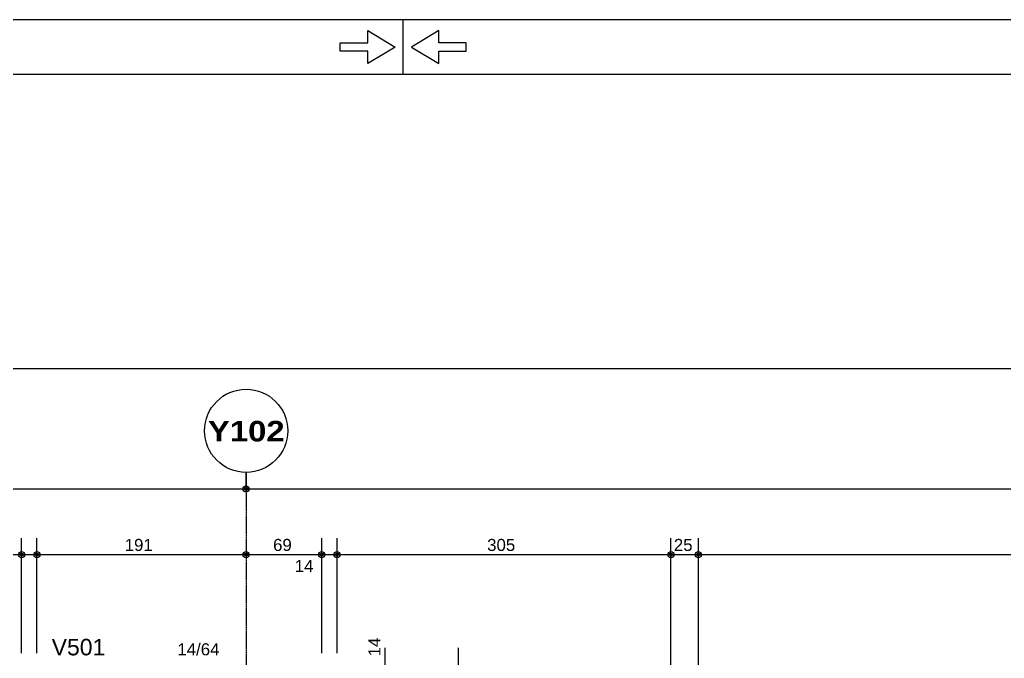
# Model space of a CAD drawing. Extents: x 0 to 7795, y 0 to 4205.
# Drawn here: x 1895 to 2794, y 3622 to 4205 of the extents above; entities that cross this region are included whole.
import ezdxf

# ---------------------------------------------------------------- set-up
doc = ezdxf.new("R2010")
doc.units = 0
doc.header["$MEASUREMENT"] = 0
doc.linetypes.add('ESTILO_TQS_0007', pattern=[2.1, 1.5, -0.2, 0.2, -0.2])
for name, color, linetype in [('MTH-179', 1, 'CONTINUOUS'), ('MTH-230', 1, 'CONTINUOUS'), ('MTH-COTAS7', 31, 'CONTINUOUS'), ('MTH-DIM-VIGA', 3, 'CONTINUOUS'), ('MTH-EIXO-214', 4, 'CONTINUOUS'), ('MTH-MARGEM', 5, 'CONTINUOUS'), ('MTH-SIMB_COTA', 3, 'CONTINUOUS'), ('MTH-TIT1-VIGA', 5, 'CONTINUOUS'), ('MTH-TXT-NEGRITO', 5, 'CONTINUOUS')]:
    doc.layers.add(name, color=color, linetype=linetype)
doc.styles.add('TQS_ARIAL', font='arial.ttf')
doc.styles.add('TQS_ARIAL_BLACK', font='ariblk.ttf')

msp = doc.modelspace()

# ---------------------------------------------------------------- linework, layer by layer
at = {"layer": 'MTH-179', "linetype": 'Continuous'}
for p, q in [((7795.004008, 4204.998269), (0.004008, 4204.998269)), ((2245.004008, 4154.998269), (2245.004008, 4204.998269))]:
    msp.add_line(p, q, dxfattribs=at)
for points in [[(2237.503275, 4179.998269), (2212.503275, 4164.998269), (2212.503275, 4176.248269), (2187.503275, 4176.248269), (2187.503275, 4183.748269), (2212.503275, 4183.748269), (2212.503275, 4194.998269), (2237.503275, 4179.998269)], [(2252.503275, 4179.998269), (2277.503275, 4164.998269), (2277.503275, 4176.248269), (2302.503275, 4176.248269), (2302.503275, 4183.748269), (2277.503275, 4183.748269), (2277.503275, 4194.998269), (2252.503275, 4179.998269)]]:
    msp.add_lwpolyline(points, dxfattribs=at)
at = {"layer": 'MTH-230', "linetype": 'Continuous'}
msp.add_circle((2101.511366, 3829.636556), 38, dxfattribs=at)
at = {"layer": 'MTH-COTAS7', "linetype": 'Continuous'}
for p, q in [((561.511366, 3886.665182), (5343.511366, 3886.665182)), ((2101.511366, 3774.322629), (2101.511366, 3791.636556)), ((1133.511366, 3776.636556), (2116.511366, 3776.636556)), ((2086.511366, 3776.636556), (3818.511366, 3776.636556)), ((1896.511364, 3626.636556), (1896.511364, 3731.636556)), ((1896.511364, 3626.636556), (1896.511364, 3731.636556)), ((1910.511364, 3626.636556), (1910.511364, 3731.636556)), ((1910.511364, 3626.636556), (1910.511364, 3731.636556)), ((2170.511366, 3626.636556), (2170.511366, 3731.636556)), ((2170.511366, 3626.636556), (2170.511366, 3731.636556)), ((2184.511366, 3626.636556), (2184.511366, 3731.636556)), ((2184.511366, 3626.636556), (2184.511366, 3731.636556)), ((2489.511366, 3485.635501), (2489.511366, 3731.636556)), ((2489.511366, 3485.635501), (2489.511366, 3731.636556)), ((2514.511366, 3485.6355), (2514.511366, 3731.636556)), ((2514.511366, 3485.6355), (2514.511366, 3731.636556)), ((1715.511366, 3716.636556), (1911.511364, 3716.636556)), ((1881.511364, 3716.636556), (1925.511364, 3716.636556)), ((1895.511364, 3716.636556), (2116.511366, 3716.636556)), ((2086.511366, 3716.636556), (2185.511366, 3716.636556)), ((2155.511366, 3716.636556), (2199.511366, 3716.636556)), ((2169.511366, 3716.636556), (2504.511366, 3716.636556)), ((2474.511366, 3716.636556), (2529.511366, 3716.636556)), ((2499.511366, 3716.636556), (3405.511366, 3716.636556)), ((2228.474591, 3587.636556), (2228.474591, 3631.636556)), ((2295.587819, 3460.635501), (2295.587819, 3631.636556))]:
    msp.add_line(p, q, dxfattribs=at)
at = {"layer": 'MTH-EIXO-214', "linetype": 'ESTILO_TQS_0007'}
msp.add_line((2101.511366, 3791.636556), (2101.511366, 1718.135501), dxfattribs=at)
at = {"layer": 'MTH-MARGEM', "linetype": 'Continuous'}
msp.add_line((7745.004008, 4154.998269), (175.004008, 4154.998269), dxfattribs=at)
at = {"layer": 'MTH-SIMB_COTA', "linetype": 'Continuous'}
for centre, radius in [((2101.511366, 3776.636556), 2.8), ((2101.511366, 3776.636556), 2.8), ((2101.511366, 3776.636556), 1.4), ((2101.511366, 3776.636556), 1.4), ((1896.511364, 3716.636556), 2.8), ((1896.511364, 3716.636556), 2.8), ((1896.511364, 3716.636556), 1.4), ((1896.511364, 3716.636556), 1.4), ((1910.511364, 3716.636556), 2.8), ((1910.511364, 3716.636556), 2.8), ((1910.511364, 3716.636556), 1.4), ((1910.511364, 3716.636556), 1.4), ((2101.511366, 3716.636556), 2.8), ((2101.511366, 3716.636556), 2.8), ((2101.511366, 3716.636556), 1.4), ((2101.511366, 3716.636556), 1.4), ((2170.511366, 3716.636556), 2.8), ((2170.511366, 3716.636556), 2.8), ((2170.511366, 3716.636556), 1.4), ((2170.511366, 3716.636556), 1.4), ((2184.511366, 3716.636556), 2.8), ((2184.511366, 3716.636556), 2.8), ((2184.511366, 3716.636556), 1.4), ((2184.511366, 3716.636556), 1.4), ((2489.511366, 3716.636556), 2.8), ((2489.511366, 3716.636556), 2.8), ((2489.511366, 3716.636556), 1.4), ((2489.511366, 3716.636556), 1.4), ((2514.511366, 3716.636556), 2.8), ((2514.511366, 3716.636556), 2.8), ((2514.511366, 3716.636556), 1.4), ((2514.511366, 3716.636556), 1.4)]:
    msp.add_circle(centre, radius, dxfattribs=at)

# ---------------------------------------------------------------- texts
at = {"layer": 'MTH-COTAS7', "linetype": 'Continuous', "style": 'TQS_ARIAL'}
for s, p in [('191', (1990.611365, 3719.936556)), ('69', (2126.111366, 3719.936556)), ('305', (2321.611366, 3719.936556)), ('25', (2492.111366, 3719.936556)), ('14', (2145.910982, 3700.74355))]:
    msp.add_text(s, height=11, dxfattribs=at).set_placement(p)
msp.add_text('14', height=11, rotation=90, dxfattribs=at).set_placement((2224.209717, 3623.685016))
at = {"layer": 'MTH-DIM-VIGA', "linetype": 'Continuous', "style": 'TQS_ARIAL'}
msp.add_text('14/64', height=11, rotation=360, dxfattribs=at).set_placement((2038.712878, 3624.636556))
at = {"layer": 'MTH-TIT1-VIGA', "linetype": 'Continuous', "style": 'TQS_ARIAL'}
msp.add_text('V501', height=15, rotation=360, dxfattribs=at).set_placement((1923.957177, 3624.636556))
at = {"layer": 'MTH-TXT-NEGRITO', "linetype": 'Continuous', "style": 'TQS_ARIAL_BLACK'}
msp.add_text('Y102', height=18.75, dxfattribs=at).set_placement((2066.633967, 3819.939035))

doc.saveas('drawing.dxf')
